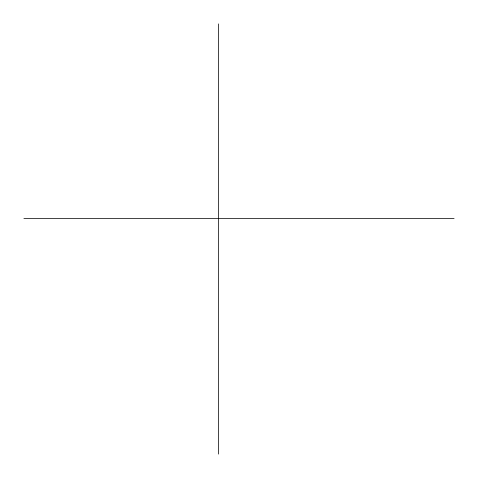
<?xml version="1.0" encoding="UTF-8"?>
<svg xmlns="http://www.w3.org/2000/svg" width="478" height="478" viewBox="0 0 478 478"><rect width="100%" height="100%" fill="white"/><g stroke="black" fill="none" stroke-linecap="round" stroke-linejoin="round"><path stroke-width="0.72" d="M23.9 218.482L454.1 218.482M218.482 23.9L218.482 454.1"/></g></svg>
